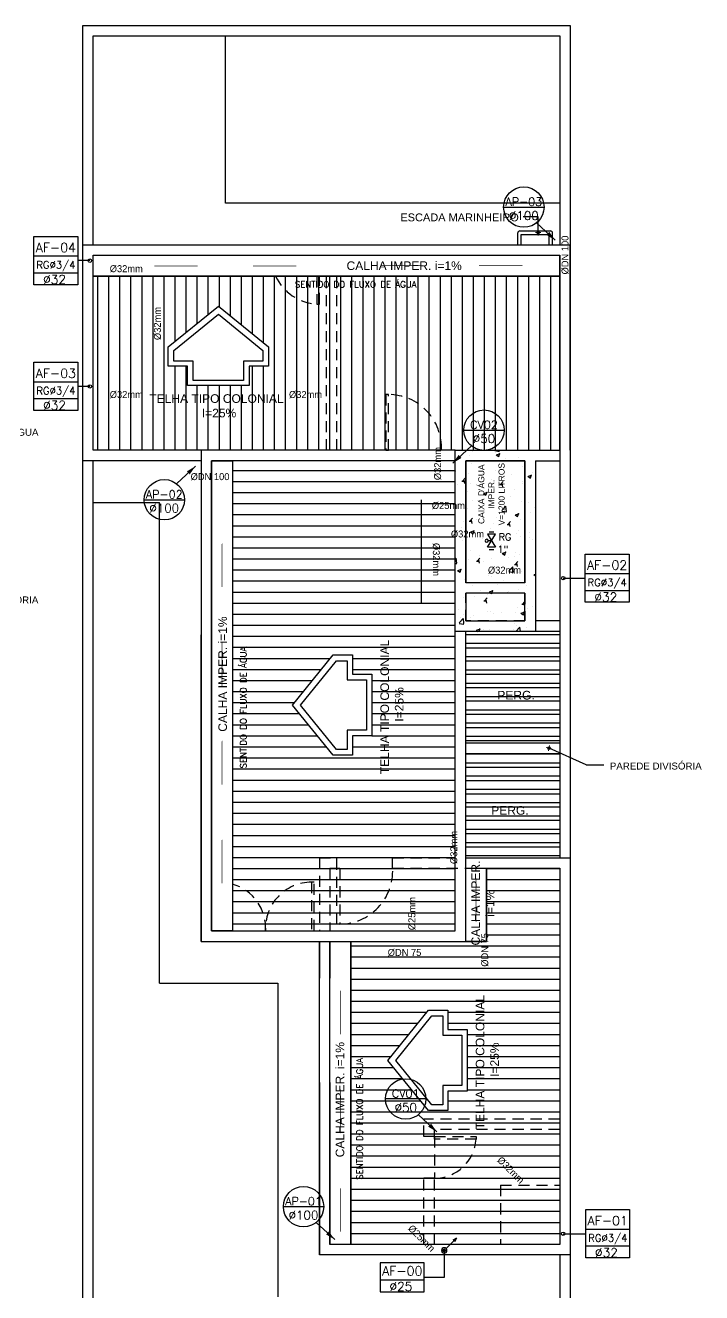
# Model space of a CAD drawing. Header units: millimetres. Extents: x 1936 to 2253, y 326 to 453.
# Drawn here: x 2101.31 to 2111.02, y 346.28 to 364.47 of the extents above; entities that cross this region are included whole.
import ezdxf
from ezdxf.enums import TextEntityAlignment as Align

# ---------------------------------------------------------------- set-up
doc = ezdxf.new("R2010")
doc.units = ezdxf.units.MM
doc.header["$LTSCALE"] = 0.5
doc.linetypes.add('HIDDEN', pattern=[9.525, 6.35, -3.175])
for name, color, linetype in [('-HIDRO', 8, 'Continuous'), ('A-PEN-B', 5, 'Continuous'), ('A-PEN-C', 4, 'Continuous'), ('A-PEN-W', 7, 'Continuous'), ('AF', 5, 'Continuous'), ('CONEXAO_AG_FRIA', 2, 'Continuous'), ('Fluxo', 1, 'Continuous'), ('Prumadas_L', 1, 'Continuous'), ('Prumadas_Q', 3, 'Continuous'), ('Prumadas_T', 2, 'Continuous'), ('TEXTO', 7, 'Continuous')]:
    doc.layers.add(name, color=color, linetype=linetype)
doc.layers.add('COTAS', color=53, linetype='Continuous', lineweight=9)
doc.styles.add('CARIMBO_DADOS', font='arial.ttf', dxfattribs={"height": 0.1})
doc.styles.add('ROMANS', font='romans')
doc.dimstyles.new('COTAS_EXTERNAS', dxfattribs={"dimtxt": 0.1, "dimasz": 0.01, "dimexe": 0, "dimexo": 0, "dimgap": 0.07, "dimtad": 1, "dimzin": 5, "dimdsep": 46, "dimtxsty": 'CARIMBO_DADOS', "dimblk1": 'CIRCULOS', "dimblk2": 'CIRCULOS', "dimsah": 1, "dimcen": 0, "dimse1": 1, "dimse2": 1, "dimclrd": 8, "dimclre": 8, "dimclrt": 230, "dimadec": 0, "dimazin": 0, "dimtfac": 100, "dimtix": 1, "dimtmove": 2, "dimatfit": 3, "dimldrblk": 'CIRCULOS', "dimfxl": 1, "dimtolj": 1, "dimtzin": 5, "dimarcsym": 0})

# ---------------------------------------------------------------- blocks, each defined once
blk = doc.blocks.new('CIRCULOS')
at = {"layer": 'COTAS'}
for p, q in [((-4, 0), (4, 0)), ((0, 4), (0, -4))]:
    blk.add_line(p, q, dxfattribs=at)
for radius in [2, 1]:
    blk.add_circle((0, 0), radius, dxfattribs=at)
blk = doc.blocks.new('*U16', base_point=(724.2, 275.3))
for p, q in [((711.5, 278.6), (711.5, 271.9)), ((714.9, 269.5), (714.9, 281)), ((733.5, 281), (714.9, 269.5)), ((714.9, 281), (733.5, 269.5)), ((724.2, 275.3), (724.2, 279.8)), ((733.5, 269.5), (733.5, 281)), ((736.9, 278.6), (736.9, 271.9))]:
    blk.add_line(p, q)
blk.add_circle((724.2, 282), 2.19)
blk = doc.blocks.new('*U35', base_point=(660.7, 276.2))
for p, q in [((663.5, 278.9), (678.4, 293.9)), ((678.4, 293.9), (673.3, 290.8)), ((678.4, 293.9), (675.4, 288.7))]:
    blk.add_line(p, q)
blk.add_circle((660.7, 276.2), 3.87)

msp = doc.modelspace()

# ---------------------------------------------------------------- linework, layer by layer
at = {"layer": '-HIDRO', "ltscale": 0.05}
for p, q in [((2102.132, 361.321), (2102.132, 364.471)), ((2102.132, 364.471), (2109.132, 364.471)), ((2109.132, 364.471), (2109.132, 361.321)), ((2102.282, 361.321), (2102.282, 364.321)), ((2102.282, 364.321), (2108.982, 364.321)), ((2104.182, 361.921), (2104.182, 364.321)), ((2108.982, 364.321), (2108.982, 361.321)), ((2108.982, 361.921), (2104.182, 361.921)), ((2108.38, 361.321), (2108.38, 361.491)), ((2108.41, 361.521), (2108.85, 361.521)), ((2108.88, 361.321), (2108.88, 361.491)), ((2102.132, 358.221), (2102.132, 361.321)), ((2102.132, 358.221), (2102.132, 361.321)), ((2102.132, 361.321), (2102.282, 361.321)), ((2102.282, 361.321), (2109.132, 361.321)), ((2108.43, 361.471), (2108.83, 361.471)), ((2108.43, 361.321), (2108.43, 361.471)), ((2108.83, 361.321), (2108.83, 361.471)), ((2109.132, 361.321), (2109.132, 346.821)), ((2109.132, 358.371), (2109.132, 361.321)), ((2109.132, 361.321), (2109.132, 355.771)), ((2102.282, 358.371), (2102.282, 361.171)), ((2102.282, 358.371), (2102.282, 361.171)), ((2102.282, 358.371), (2102.282, 361.171)), ((2102.282, 361.171), (2108.982, 361.171)), ((2108.982, 358.371), (2108.982, 361.171)), ((2108.982, 361.171), (2108.982, 358.371)), ((2108.982, 361.171), (2108.982, 355.771)), ((2102.282, 360.871), (2108.982, 360.871)), ((2102.347, 358.371), (2102.347, 360.871)), ((2102.505, 358.371), (2102.505, 360.871)), ((2102.664, 358.371), (2102.664, 360.871)), ((2102.823, 358.371), (2102.823, 360.871)), ((2102.982, 358.371), (2102.982, 360.871)), ((2103.14, 358.371), (2103.14, 360.871)), ((2103.299, 358.371), (2103.299, 360.871)), ((2103.458, 359.936), (2103.458, 360.871)), ((2103.617, 360.065), (2103.617, 360.871)), ((2103.775, 360.194), (2103.775, 360.871)), ((2103.934, 360.323), (2103.934, 360.871)), ((2104.093, 360.429), (2104.093, 360.871)), ((2104.252, 360.3), (2104.252, 360.871)), ((2104.41, 360.171), (2104.41, 360.871)), ((2104.569, 360.042), (2104.569, 360.871)), ((2104.728, 359.913), (2104.728, 360.871)), ((2104.887, 358.371), (2104.887, 360.871)), ((2105.045, 358.371), (2105.045, 360.871)), ((2105.204, 358.371), (2105.204, 360.871)), ((2105.363, 358.371), (2105.363, 360.871)), ((2105.522, 358.371), (2105.522, 360.871)), ((2105.68, 358.371), (2105.68, 360.871)), ((2105.839, 358.371), (2105.839, 360.871)), ((2105.998, 358.371), (2105.998, 360.871)), ((2106.157, 358.371), (2106.157, 360.871)), ((2106.315, 358.371), (2106.315, 360.871)), ((2106.474, 358.371), (2106.474, 360.871)), ((2106.633, 358.371), (2106.633, 360.871)), ((2106.792, 358.371), (2106.792, 360.871)), ((2106.95, 358.371), (2106.95, 360.871)), ((2107.109, 358.371), (2107.109, 360.871)), ((2107.268, 358.371), (2107.268, 360.871)), ((2107.427, 358.371), (2107.427, 360.871)), ((2107.585, 358.371), (2107.585, 360.871)), ((2107.744, 358.371), (2107.744, 360.871)), ((2107.903, 358.371), (2107.903, 360.871)), ((2108.062, 358.371), (2108.062, 360.871)), ((2108.22, 358.371), (2108.22, 360.871)), ((2108.379, 358.371), (2108.379, 360.871)), ((2108.538, 358.371), (2108.538, 360.871)), ((2108.697, 358.371), (2108.697, 360.871)), ((2108.855, 358.371), (2108.855, 360.871)), ((2103.458, 358.371), (2103.458, 359.578)), ((2103.617, 358.371), (2103.617, 359.578)), ((2104.569, 358.371), (2104.569, 359.578)), ((2104.728, 358.371), (2104.728, 359.578)), ((2103.775, 358.371), (2103.775, 359.301)), ((2103.934, 358.371), (2103.934, 359.301)), ((2104.093, 358.371), (2104.093, 359.301)), ((2104.252, 358.371), (2104.252, 359.301)), ((2104.41, 358.371), (2104.41, 359.301)), ((2102.132, 339.471), (2102.132, 358.221)), ((2103.832, 358.221), (2102.132, 358.221)), ((2103.832, 358.371), (2102.282, 358.371)), ((2102.282, 339.971), (2102.282, 358.221)), ((2107.482, 358.371), (2103.832, 358.371)), ((2103.832, 358.371), (2103.832, 351.321)), ((2107.482, 358.221), (2103.982, 358.221)), ((2103.982, 358.221), (2103.982, 351.471)), ((2104.282, 358.221), (2104.282, 351.471)), ((2107.482, 355.771), (2107.482, 358.371)), ((2107.482, 358.371), (2108.982, 358.371)), ((2108.482, 358.221), (2107.632, 358.221)), ((2107.632, 358.221), (2107.632, 356.471)), ((2107.68, 358.292), (2107.68, 358.292)), ((2107.736, 358.356), (2107.736, 358.356)), ((2108.049, 358.366), (2108.117, 358.355)), ((2108.065, 358.341), (2108.065, 358.341)), ((2108.07, 358.305), (2108.108, 358.28)), ((2108.076, 358.304), (2108.129, 358.325)), ((2108.108, 358.282), (2108.124, 358.328)), ((2108.116, 358.363), (2108.115, 358.371)), ((2108.198, 358.248), (2108.198, 358.248)), ((2108.388, 358.273), (2108.388, 358.273)), ((2108.482, 356.471), (2108.482, 358.221)), ((2108.632, 358.221), (2108.632, 355.771)), ((2108.632, 358.221), (2108.982, 358.221)), ((2104.282, 358.083), (2107.482, 358.083)), ((2107.482, 358.078), (2107.484, 358.082)), ((2107.482, 358.076), (2107.489, 358.079)), ((2107.632, 358.121), (2107.632, 357.521)), ((2107.67, 358.038), (2107.67, 358.038)), ((2107.716, 358.185), (2107.716, 358.185)), ((2107.878, 358.037), (2107.878, 358.037)), ((2108.055, 358.087), (2108.055, 358.087)), ((2108.285, 358.02), (2108.285, 358.02)), ((2108.451, 358.144), (2108.451, 358.144)), ((2108.53, 357.997), (2108.584, 358.018)), ((2108.563, 357.975), (2108.579, 358.021)), ((2108.593, 358.054), (2108.593, 358.054)), ((2104.282, 357.924), (2107.482, 357.924)), ((2107.516, 357.884), (2107.516, 357.884)), ((2107.575, 357.928), (2107.62, 357.924)), ((2107.586, 357.927), (2107.623, 357.971)), ((2107.619, 357.896), (2107.61, 357.943)), ((2107.632, 357.952), (2107.632, 357.952)), ((2107.704, 357.901), (2107.704, 357.901)), ((2107.997, 357.948), (2107.997, 357.948)), ((2108.039, 357.935), (2108.039, 357.935)), ((2108.046, 357.833), (2108.046, 357.833)), ((2108.121, 357.88), (2108.167, 357.876)), ((2108.133, 357.879), (2108.17, 357.923)), ((2108.149, 357.978), (2108.149, 357.978)), ((2108.165, 357.848), (2108.156, 357.896)), ((2108.188, 357.973), (2108.188, 357.973)), ((2108.442, 357.89), (2108.442, 357.89)), ((2108.446, 357.918), (2108.446, 357.918)), ((2108.477, 358.011), (2108.477, 358.011)), ((2108.525, 357.998), (2108.563, 357.973)), ((2104.282, 357.766), (2107.482, 357.766)), ((2107.661, 357.785), (2107.661, 357.785)), ((2107.885, 357.753), (2107.923, 357.727)), ((2107.887, 357.734), (2107.887, 357.734)), ((2107.89, 357.752), (2107.944, 357.772)), ((2107.923, 357.729), (2107.938, 357.775)), ((2107.988, 357.672), (2107.988, 357.672)), ((2108.276, 357.71), (2108.276, 357.71)), ((2108.331, 357.81), (2108.331, 357.81)), ((2102.282, 357.621), (2103.232, 357.621)), ((2103.232, 350.721), (2103.232, 357.621)), ((2104.282, 357.607), (2107.482, 357.607)), ((2107.482, 355.771), (2107.482, 357.521)), ((2107.652, 357.531), (2107.652, 357.531)), ((2107.727, 357.65), (2107.727, 357.65)), ((2107.797, 357.647), (2107.797, 357.647)), ((2108.037, 357.58), (2108.037, 357.58)), ((2108.133, 357.633), (2108.133, 357.633)), ((2108.149, 357.506), (2108.208, 357.568)), ((2108.15, 357.497), (2108.218, 357.487)), ((2108.217, 357.494), (2108.209, 357.567)), ((2108.433, 357.637), (2108.433, 357.637)), ((2108.54, 357.616), (2108.54, 357.616)), ((2108.557, 357.473), (2108.557, 357.473)), ((2108.622, 357.544), (2108.622, 357.544)), ((2104.282, 357.448), (2107.482, 357.448)), ((2104.282, 357.289), (2107.482, 357.289)), ((2107.596, 357.347), (2107.596, 357.347)), ((2107.68, 357.354), (2107.726, 357.35)), ((2107.692, 357.354), (2107.729, 357.398)), ((2107.724, 357.322), (2107.715, 357.37)), ((2107.734, 357.391), (2107.734, 357.391)), ((2107.787, 357.372), (2107.787, 357.372)), ((2108.028, 357.326), (2108.028, 357.326)), ((2108.076, 357.41), (2108.076, 357.41)), ((2108.178, 357.467), (2108.178, 357.467)), ((2108.227, 357.307), (2108.272, 357.303)), ((2108.239, 357.306), (2108.275, 357.35)), ((2108.271, 357.275), (2108.262, 357.322)), ((2108.34, 357.446), (2108.378, 357.42)), ((2108.345, 357.445), (2108.398, 357.465)), ((2108.378, 357.422), (2108.393, 357.468)), ((2108.423, 357.383), (2108.423, 357.383)), ((2104.282, 357.131), (2107.482, 357.131)), ((2107.578, 357.261), (2107.578, 357.261)), ((2107.643, 357.277), (2107.643, 357.277)), ((2107.7, 357.2), (2107.738, 357.174)), ((2107.705, 357.199), (2107.758, 357.22)), ((2107.738, 357.176), (2107.753, 357.222)), ((2107.739, 357.158), (2107.739, 357.158)), ((2107.875, 357.109), (2107.875, 357.109)), ((2107.985, 357.243), (2107.985, 357.243)), ((2108.146, 357.141), (2108.146, 357.141)), ((2108.356, 357.173), (2108.356, 357.173)), ((2108.392, 357.226), (2108.392, 357.226)), ((2108.414, 357.129), (2108.414, 357.129)), ((2108.547, 357.198), (2108.547, 357.198)), ((2108.552, 357.124), (2108.552, 357.124)), ((2104.282, 356.972), (2107.482, 356.972)), ((2107.587, 357.071), (2107.587, 357.071)), ((2107.633, 357.024), (2107.633, 357.024)), ((2107.702, 356.936), (2107.702, 356.936)), ((2108.018, 357.072), (2108.018, 357.072)), ((2108.146, 357.013), (2108.146, 357.013)), ((2108.591, 357.089), (2108.591, 357.089)), ((2104.282, 356.813), (2107.482, 356.813)), ((2107.482, 356.811), (2107.496, 356.825)), ((2107.482, 356.748), (2107.506, 356.744)), ((2107.505, 356.752), (2107.497, 356.824)), ((2107.624, 356.77), (2107.624, 356.77)), ((2107.675, 356.809), (2107.675, 356.809)), ((2107.786, 356.781), (2107.832, 356.777)), ((2107.798, 356.781), (2107.835, 356.825)), ((2107.83, 356.749), (2107.821, 356.797)), ((2107.833, 356.856), (2107.833, 356.856)), ((2107.885, 356.769), (2107.885, 356.769)), ((2108.009, 356.819), (2108.009, 356.819)), ((2108.154, 356.893), (2108.192, 356.868)), ((2108.156, 356.872), (2108.156, 356.872)), ((2108.16, 356.892), (2108.213, 356.913)), ((2108.192, 356.87), (2108.208, 356.916)), ((2108.24, 356.839), (2108.24, 356.839)), ((2108.329, 356.845), (2108.329, 356.845)), ((2108.344, 356.733), (2108.381, 356.777)), ((2108.347, 356.897), (2108.347, 356.897)), ((2108.377, 356.702), (2108.368, 356.749)), ((2108.405, 356.876), (2108.405, 356.876)), ((2104.282, 356.654), (2107.482, 356.654)), ((2107.514, 356.647), (2107.552, 356.622)), ((2107.519, 356.647), (2107.573, 356.667)), ((2107.552, 356.624), (2107.568, 356.67)), ((2107.956, 356.571), (2107.956, 356.571)), ((2108, 356.565), (2108, 356.565)), ((2108.146, 356.597), (2108.146, 356.597)), ((2108.25, 356.637), (2108.309, 356.699)), ((2108.251, 356.629), (2108.319, 356.618)), ((2108.318, 356.626), (2108.31, 356.698)), ((2108.333, 356.733), (2108.378, 356.729)), ((2108.395, 356.622), (2108.395, 356.622)), ((2108.435, 356.635), (2108.435, 356.635)), ((2108.609, 356.586), (2108.632, 356.571)), ((2108.614, 356.586), (2108.632, 356.592)), ((2108.62, 356.579), (2108.62, 356.579)), ((2104.282, 356.496), (2107.482, 356.496)), ((2107.615, 356.516), (2107.615, 356.516)), ((2108.482, 356.471), (2107.632, 356.471)), ((2107.685, 356.467), (2107.685, 356.467)), ((2107.731, 356.426), (2107.731, 356.426)), ((2108.092, 356.45), (2108.092, 356.45)), ((2108.176, 356.502), (2108.176, 356.502)), ((2108.499, 356.432), (2108.499, 356.432)), ((2104.282, 356.337), (2107.482, 356.337)), ((2107.606, 356.263), (2107.606, 356.263)), ((2108.482, 356.321), (2107.632, 356.321)), ((2107.632, 356.321), (2107.632, 355.921)), ((2107.755, 356.271), (2107.755, 356.271)), ((2107.846, 356.364), (2107.846, 356.364)), ((2107.892, 356.208), (2107.937, 356.204)), ((2107.904, 356.208), (2107.94, 356.251)), ((2107.936, 356.176), (2107.927, 356.224)), ((2107.946, 356.296), (2107.946, 356.296)), ((2107.969, 356.341), (2108.007, 356.315)), ((2107.974, 356.34), (2108.028, 356.36)), ((2107.99, 356.311), (2107.99, 356.311)), ((2108.007, 356.317), (2108.022, 356.363)), ((2108.234, 356.334), (2108.234, 356.334)), ((2108.252, 356.347), (2108.252, 356.347)), ((2108.386, 356.368), (2108.386, 356.368)), ((2108.45, 356.16), (2108.482, 356.198)), ((2108.482, 355.921), (2108.482, 356.321)), ((2108.482, 356.198), (2108.487, 356.204)), ((2104.282, 356.178), (2107.482, 356.178)), ((2104.282, 356.019), (2107.482, 356.019)), ((2107.533, 356.079), (2107.533, 356.079)), ((2107.94, 356.062), (2107.94, 356.062)), ((2107.981, 356.058), (2107.981, 356.058)), ((2108.034, 356.033), (2108.034, 356.033)), ((2108.144, 356.048), (2108.144, 356.048)), ((2108.347, 356.045), (2108.347, 356.045)), ((2108.377, 356.115), (2108.377, 356.115)), ((2108.424, 356.034), (2108.462, 356.008)), ((2108.429, 356.033), (2108.482, 356.053)), ((2108.438, 356.16), (2108.482, 356.156)), ((2108.462, 356.01), (2108.477, 356.056)), ((2108.482, 356.129), (2108.473, 356.176)), ((2108.482, 356.156), (2108.484, 356.156)), ((2108.482, 356.128), (2108.482, 356.129)), ((2108.482, 356.053), (2108.482, 356.053)), ((2108.515, 356.097), (2108.515, 356.097)), ((2108.589, 356.124), (2108.589, 356.124)), ((2104.282, 355.861), (2107.482, 355.861)), ((2107.537, 355.895), (2107.597, 355.957)), ((2107.539, 355.886), (2107.607, 355.876)), ((2107.555, 355.97), (2107.555, 355.97)), ((2107.596, 356.009), (2107.596, 356.009)), ((2107.606, 355.884), (2107.598, 355.956)), ((2107.632, 355.921), (2108.482, 355.921)), ((2107.7, 355.972), (2107.7, 355.972)), ((2107.745, 355.995), (2107.745, 355.995)), ((2108.327, 355.88), (2108.327, 355.88)), ((2108.368, 355.861), (2108.368, 355.861)), ((2108.982, 355.921), (2108.632, 355.921)), ((2103.832, 351.321), (2103.832, 355.721)), ((2103.982, 351.471), (2103.982, 355.721)), ((2104.282, 355.702), (2107.482, 355.702)), ((2107.482, 351.471), (2107.482, 355.795)), ((2107.482, 354.171), (2107.482, 355.771)), ((2108.982, 355.771), (2107.482, 355.771)), ((2107.632, 354.171), (2107.632, 355.771)), ((2107.632, 351.321), (2107.632, 355.751)), ((2108.982, 355.723), (2107.632, 355.723)), ((2107.784, 355.788), (2107.809, 355.771)), ((2107.789, 355.787), (2107.842, 355.808)), ((2107.824, 355.771), (2107.837, 355.811)), ((2107.882, 355.804), (2107.882, 355.804)), ((2107.972, 355.804), (2107.972, 355.804)), ((2108.315, 355.796), (2108.315, 355.796)), ((2108.353, 355.771), (2108.41, 355.831)), ((2108.418, 355.771), (2108.411, 355.83)), ((2108.506, 355.821), (2108.506, 355.821)), ((2108.982, 355.771), (2108.982, 354.021)), ((2104.282, 355.543), (2107.482, 355.543)), ((2108.982, 355.596), (2107.632, 355.596)), ((2108.982, 355.532), (2107.632, 355.532)), ((2104.282, 355.384), (2105.686, 355.384)), ((2106.004, 355.384), (2107.482, 355.384)), ((2108.982, 355.405), (2107.632, 355.405)), ((2108.982, 355.342), (2107.632, 355.342)), ((2104.282, 355.226), (2105.557, 355.226)), ((2106.004, 355.226), (2107.482, 355.226)), ((2108.982, 355.215), (2107.632, 355.215)), ((2108.982, 355.151), (2107.632, 355.151)), ((2104.282, 355.067), (2105.428, 355.067)), ((2106.281, 355.067), (2107.482, 355.067)), ((2108.982, 355.024), (2107.632, 355.024)), ((2108.982, 354.961), (2107.632, 354.961)), ((2104.282, 354.908), (2105.299, 354.908)), ((2104.282, 354.749), (2105.17, 354.749)), ((2106.281, 354.908), (2107.482, 354.908)), ((2106.281, 354.749), (2107.482, 354.749)), ((2108.982, 354.834), (2107.632, 354.834)), ((2108.982, 354.77), (2107.632, 354.77)), ((2104.282, 354.591), (2105.242, 354.591)), ((2106.281, 354.591), (2107.482, 354.591)), ((2108.982, 354.643), (2107.632, 354.643)), ((2108.982, 354.58), (2107.632, 354.58)), ((2104.282, 354.432), (2105.371, 354.432)), ((2106.281, 354.432), (2107.482, 354.432)), ((2108.982, 354.453), (2107.632, 354.453)), ((2108.982, 354.389), (2107.632, 354.389)), ((2104.282, 354.273), (2105.499, 354.273)), ((2106.281, 354.273), (2107.482, 354.273)), ((2108.982, 354.262), (2107.632, 354.262)), ((2108.982, 354.199), (2107.632, 354.199)), ((2104.282, 354.114), (2105.628, 354.114)), ((2106.004, 354.114), (2107.482, 354.114)), ((2107.482, 352.521), (2107.482, 354.171)), ((2107.632, 354.171), (2108.982, 354.171)), ((2107.632, 354.021), (2108.982, 354.021)), ((2107.632, 352.371), (2107.632, 354.021)), ((2109.36, 353.858), (2108.829, 354.096)), ((2108.982, 354.021), (2108.982, 352.521)), ((2104.282, 353.956), (2107.482, 353.956)), ((2108.982, 354.008), (2107.632, 354.008)), ((2108.982, 353.881), (2107.632, 353.881)), ((2109.36, 353.858), (2109.617, 353.858)), ((2104.282, 353.797), (2107.482, 353.797)), ((2108.982, 353.818), (2107.632, 353.818)), ((2108.982, 353.691), (2107.632, 353.691)), ((2104.282, 353.638), (2107.482, 353.638)), ((2104.282, 353.479), (2107.482, 353.479)), ((2108.982, 353.627), (2107.632, 353.627)), ((2108.982, 353.5), (2107.632, 353.5)), ((2104.282, 353.321), (2107.482, 353.321)), ((2108.982, 353.437), (2107.632, 353.437)), ((2108.982, 353.31), (2107.632, 353.31)), ((2104.282, 353.162), (2107.482, 353.162)), ((2108.982, 353.246), (2107.632, 353.246)), ((2108.982, 353.119), (2107.632, 353.119)), ((2104.282, 353.003), (2107.482, 353.003)), ((2108.982, 353.056), (2107.632, 353.056)), ((2108.982, 352.929), (2107.632, 352.929)), ((2104.282, 352.844), (2107.482, 352.844)), ((2108.982, 352.865), (2107.632, 352.865)), ((2104.282, 352.686), (2107.482, 352.686)), ((2108.982, 352.738), (2107.632, 352.738)), ((2108.982, 352.675), (2107.632, 352.675)), ((2104.282, 352.527), (2107.482, 352.527)), ((2108.982, 352.548), (2107.632, 352.548)), ((2107.632, 352.521), (2109.132, 352.521)), ((2109.132, 352.521), (2109.132, 346.821)), ((2104.282, 352.368), (2107.482, 352.368)), ((2104.282, 352.209), (2107.482, 352.209)), ((2107.632, 352.371), (2108.982, 352.371)), ((2107.932, 351.321), (2107.932, 352.371)), ((2107.932, 352.368), (2108.982, 352.368)), ((2107.932, 352.209), (2108.982, 352.209)), ((2108.982, 352.371), (2108.982, 346.971)), ((2104.282, 352.051), (2107.482, 352.051)), ((2107.932, 352.051), (2108.982, 352.051)), ((2104.282, 351.892), (2107.482, 351.892)), ((2107.932, 351.892), (2108.982, 351.892)), ((2104.282, 351.733), (2107.482, 351.733)), ((2107.932, 351.733), (2108.982, 351.733)), ((2103.982, 351.471), (2107.482, 351.471)), ((2104.282, 351.574), (2107.482, 351.574)), ((2107.932, 351.574), (2108.982, 351.574)), ((2103.832, 351.321), (2107.632, 351.321)), ((2105.532, 351.321), (2105.532, 350.795)), ((2105.532, 346.821), (2105.532, 351.321)), ((2105.682, 351.321), (2105.682, 350.795)), ((2105.682, 346.971), (2105.682, 351.321)), ((2105.982, 346.971), (2105.982, 351.321)), ((2107.632, 351.321), (2107.932, 351.321)), ((2107.932, 351.416), (2108.982, 351.416)), ((2105.982, 351.257), (2108.982, 351.257)), ((2105.982, 351.098), (2108.982, 351.098)), ((2105.982, 350.939), (2108.982, 350.939)), ((2105.982, 350.781), (2108.982, 350.781)), ((2103.232, 350.721), (2104.932, 350.721)), ((2104.932, 350.721), (2104.932, 346.221)), ((2105.982, 350.622), (2108.982, 350.622)), ((2105.982, 350.463), (2108.982, 350.463)), ((2105.982, 350.304), (2107.072, 350.304)), ((2107.373, 350.304), (2108.982, 350.304)), ((2105.982, 350.146), (2106.943, 350.146)), ((2107.373, 350.146), (2108.982, 350.146)), ((2105.982, 349.987), (2106.814, 349.987)), ((2107.651, 349.987), (2108.982, 349.987)), ((2105.982, 349.828), (2106.685, 349.828)), ((2105.982, 349.669), (2106.556, 349.669)), ((2107.651, 349.828), (2108.982, 349.828)), ((2107.651, 349.669), (2108.982, 349.669)), ((2105.982, 349.511), (2106.596, 349.511)), ((2107.651, 349.511), (2108.982, 349.511)), ((2105.532, 349.295), (2105.532, 346.821)), ((2105.682, 349.295), (2105.682, 346.971)), ((2105.982, 349.352), (2106.724, 349.352)), ((2107.651, 349.352), (2108.982, 349.352)), ((2105.982, 349.193), (2106.853, 349.193)), ((2107.651, 349.193), (2108.982, 349.193)), ((2105.982, 349.034), (2106.982, 349.034)), ((2107.373, 349.034), (2108.982, 349.034)), ((2105.982, 348.876), (2108.982, 348.876)), ((2105.982, 348.717), (2108.982, 348.717)), ((2105.982, 348.558), (2108.982, 348.558)), ((2105.982, 348.399), (2108.982, 348.399)), ((2105.982, 348.241), (2108.982, 348.241)), ((2105.982, 348.082), (2108.982, 348.082)), ((2105.982, 347.923), (2108.982, 347.923)), ((2105.982, 347.764), (2108.982, 347.764)), ((2105.982, 347.606), (2108.982, 347.606)), ((2105.982, 347.447), (2108.982, 347.447)), ((2105.982, 347.288), (2108.982, 347.288)), ((2105.982, 347.129), (2108.982, 347.129)), ((2107.032, 346.971), (2105.682, 346.971)), ((2108.982, 346.971), (2105.682, 346.971)), ((2108.182, 346.971), (2107.182, 346.971)), ((2108.182, 346.821), (2105.532, 346.821)), ((2109.132, 346.821), (2105.532, 346.821)), ((2108.982, 346.821), (2108.982, 339.971)), ((2109.132, 346.821), (2109.132, 339.471))]:
    msp.add_line(p, q, dxfattribs=at)
at = {"layer": '-HIDRO', "linetype": 'HIDDEN', "ltscale": 0.05}
for p, q in [((2105.492, 360.871), (2105.492, 360.471)), ((2105.532, 360.471), (2105.532, 360.871)), ((2105.632, 358.371), (2105.632, 360.871)), ((2105.782, 358.371), (2105.782, 360.871)), ((2105.492, 360.471), (2105.532, 360.471)), ((2106.522, 359.171), (2106.482, 359.171)), ((2106.482, 359.171), (2106.482, 358.371)), ((2106.522, 358.371), (2106.522, 359.171)), ((2106.482, 358.371), (2106.522, 358.371)), ((2107.632, 358.221), (2108.482, 358.221)), ((2107.632, 356.471), (2107.632, 358.221)), ((2108.482, 358.221), (2108.482, 356.471)), ((2107.632, 355.921), (2107.632, 356.321)), ((2108.482, 356.321), (2108.482, 355.921)), ((2108.482, 355.921), (2107.632, 355.921)), ((2105.532, 352.521), (2105.532, 351.471)), ((2105.532, 352.521), (2105.782, 352.521)), ((2105.782, 352.371), (2105.782, 352.521)), ((2106.582, 352.521), (2107.482, 352.521)), ((2106.582, 352.371), (2106.582, 352.521)), ((2105.682, 352.371), (2105.682, 351.471)), ((2105.682, 352.371), (2105.782, 352.371)), ((2105.782, 352.371), (2105.822, 352.371)), ((2105.782, 351.571), (2105.782, 352.371)), ((2105.822, 352.371), (2105.822, 351.571)), ((2106.582, 352.371), (2107.632, 352.371)), ((2105.457, 352.171), (2105.417, 352.171)), ((2105.417, 352.171), (2105.417, 351.471)), ((2105.457, 351.471), (2105.457, 352.171)), ((2105.417, 351.471), (2105.457, 351.471)), ((2105.822, 351.571), (2105.782, 351.571)), ((2107.032, 348.521), (2107.032, 348.771)), ((2108.982, 348.771), (2107.032, 348.771)), ((2107.182, 348.521), (2107.182, 348.621)), ((2108.982, 348.621), (2107.182, 348.621)), ((2107.182, 348.521), (2107.032, 348.521)), ((2107.182, 348.521), (2107.182, 347.921)), ((2107.182, 348.521), (2107.782, 348.521)), ((2107.182, 348.481), (2107.182, 348.521)), ((2107.782, 348.481), (2107.182, 348.481)), ((2107.782, 348.521), (2107.782, 348.481)), ((2107.032, 346.971), (2107.032, 347.921)), ((2107.182, 347.921), (2107.032, 347.921)), ((2107.182, 346.971), (2107.182, 347.921)), ((2108.132, 347.821), (2108.132, 346.971)), ((2108.132, 347.821), (2108.982, 347.821))]:
    msp.add_line(p, q, dxfattribs=at)
at = {"layer": '-HIDRO'}
for p, q in [((2103.358, 359.855), (2104.079, 360.44)), ((2104.079, 360.44), (2104.799, 359.855)), ((2103.441, 359.805), (2104.079, 360.323)), ((2104.079, 360.323), (2104.716, 359.805)), ((2103.358, 359.578), (2103.358, 359.855)), ((2104.799, 359.855), (2104.799, 359.578)), ((2103.441, 359.651), (2103.441, 359.805)), ((2104.716, 359.805), (2104.716, 359.651)), ((2103.635, 359.578), (2103.358, 359.578)), ((2103.718, 359.651), (2103.441, 359.651)), ((2103.635, 359.301), (2103.635, 359.578)), ((2103.718, 359.374), (2103.718, 359.651)), ((2104.716, 359.651), (2104.439, 359.651)), ((2104.439, 359.651), (2104.439, 359.374)), ((2104.799, 359.578), (2104.522, 359.578)), ((2104.522, 359.578), (2104.522, 359.301)), ((2104.522, 359.301), (2103.635, 359.301)), ((2104.439, 359.374), (2103.718, 359.374)), ((2105.142, 354.714), (2105.726, 355.434)), ((2105.259, 354.714), (2105.776, 355.351)), ((2105.726, 355.434), (2106.004, 355.434)), ((2105.776, 355.351), (2105.931, 355.351)), ((2105.931, 355.351), (2105.931, 355.074)), ((2106.004, 355.434), (2106.004, 355.157)), ((2106.004, 355.157), (2106.281, 355.157)), ((2106.281, 355.157), (2106.281, 354.271)), ((2105.931, 355.074), (2106.208, 355.074)), ((2106.208, 355.074), (2106.208, 354.354)), ((2105.726, 353.993), (2105.142, 354.714)), ((2105.776, 354.077), (2105.259, 354.714)), ((2106.208, 354.354), (2105.931, 354.354)), ((2105.931, 354.354), (2105.931, 354.077)), ((2106.281, 354.271), (2106.004, 354.271)), ((2106.004, 354.271), (2106.004, 353.993)), ((2105.931, 354.077), (2105.776, 354.077)), ((2106.004, 353.993), (2105.726, 353.993)), ((2106.511, 349.614), (2107.096, 350.335)), ((2106.629, 349.614), (2107.146, 350.252)), ((2107.096, 350.335), (2107.373, 350.335)), ((2107.146, 350.252), (2107.301, 350.252)), ((2107.301, 350.252), (2107.301, 349.975)), ((2107.373, 350.335), (2107.373, 350.058)), ((2107.373, 350.058), (2107.651, 350.058)), ((2107.651, 350.058), (2107.651, 349.171)), ((2107.301, 349.975), (2107.578, 349.975)), ((2107.578, 349.975), (2107.578, 349.254)), ((2107.096, 348.894), (2106.511, 349.614)), ((2107.146, 348.977), (2106.629, 349.614)), ((2107.578, 349.254), (2107.301, 349.254)), ((2107.301, 349.254), (2107.301, 348.977)), ((2107.651, 349.171), (2107.373, 349.171)), ((2107.373, 349.171), (2107.373, 348.894)), ((2107.301, 348.977), (2107.146, 348.977)), ((2107.373, 348.894), (2107.096, 348.894))]:
    msp.add_line(p, q, dxfattribs=at)
msp.add_lwpolyline([(2108.672, 361.506), (2108.672, 361.722), (2108.457, 361.722)], dxfattribs=at)
at = {"layer": '-HIDRO', "ltscale": 0.05}
for centre, start, end in [((2108.41, 361.491), 90, 180), ((2108.85, 361.491), 0, 90)]:
    msp.add_arc(centre, 0.03, start, end, dxfattribs=at)
at = {"layer": '-HIDRO', "linetype": 'HIDDEN', "ltscale": 0.05}
for centre, radius, start, end in [((2105.533, 361.171), 0.701, 205.33, 266.6306), ((2106.522, 358.41), 0.761, 357.096, 89.9664), ((2105.822, 352.332), 0.761, 270, 2.9376), ((2104.097, 351.51), 0.661, 356.6306, 73.7506), ((2105.417, 351.51), 0.661, 90, 183.3694), ((2107.182, 348.523), 0.601, 270, 356.0501)]:
    msp.add_arc(centre, radius, start, end, dxfattribs=at)
at = {"layer": 'A-PEN-B'}
for centre in [(2102.232, 361.094), (2102.232, 359.288), (2109.034, 356.535), (2109.032, 347.125)]:
    msp.add_circle(centre, 0.025, dxfattribs=at)
at = {"layer": 'A-PEN-C'}
for p, q in [((2108.177, 361.862), (2108.757, 361.862)), ((2108.915, 361.389), (2108.649, 361.636)), ((2107.605, 358.66), (2108.185, 358.66)), ((2107.447, 358.187), (2107.713, 358.434)), ((2103.75, 358.143), (2103.484, 357.896)), ((2103.012, 357.661), (2103.592, 357.661)), ((2107.06, 349.06), (2106.48, 349.06)), ((2107.218, 348.587), (2106.952, 348.834)), ((2105.012, 347.514), (2105.592, 347.514)), ((2105.75, 347.041), (2105.484, 347.288))]:
    msp.add_line(p, q, dxfattribs=at)
for points in [[(2102.282, 361.171), (2108.982, 361.171), (2108.982, 360.871), (2102.282, 360.871)], [(2103.982, 358.221), (2104.282, 358.221), (2104.282, 351.471), (2103.982, 351.471)], [(2107.632, 358.221), (2108.482, 358.221), (2108.482, 356.471), (2107.632, 356.471)], [(2107.632, 352.371), (2107.932, 352.371), (2107.932, 351.321), (2107.632, 351.321)], [(2105.682, 351.321), (2105.982, 351.321), (2105.982, 346.971), (2105.682, 346.971)]]:
    msp.add_lwpolyline(points, close=True, dxfattribs=at)
for centre in [(2108.467, 361.862), (2107.895, 358.66), (2103.302, 357.661), (2106.77, 349.06), (2105.302, 347.514)]:
    msp.add_circle(centre, 0.29, dxfattribs=at)
for points in [[(2108.915, 361.389), (2108.792, 361.462), (2108.833, 361.506)], [(2107.447, 358.187), (2107.571, 358.261), (2107.53, 358.305)], [(2103.75, 358.143), (2103.627, 358.069), (2103.667, 358.025)], [(2107.218, 348.587), (2107.094, 348.661), (2107.135, 348.705)], [(2105.75, 347.041), (2105.626, 347.115), (2105.667, 347.159)]]:
    msp.add_solid(points, dxfattribs=at)
at = {"layer": 'AF'}
msp.add_line((2106.995, 356.188), (2106.995, 357.659), dxfattribs=at)
at = {"layer": 'Fluxo'}
for points in [[(2103.157, 361.017, 0.00792, 0.00792, 0), (2103.633, 361.017, 0.0792, 0, 0), (2103.791, 361.017, 0, 0, 0)], [(2104.574, 361.017, 0.00792, 0.00792, 0), (2105.05, 361.017, 0.0792, 0, 0), (2105.208, 361.017, 0, 0, 0)], [(2106.406, 361.021, 0.00792, 0.00792, 0), (2106.881, 361.021, 0.0792, 0, 0), (2107.039, 361.021, 0, 0, 0)], [(2107.823, 361.021, 0.00792, 0.00792, 0), (2108.298, 361.021, 0.0792, 0, 0), (2108.456, 361.021, 0, 0, 0)], [(2104.132, 356.407, 0.00792, 0.00792, 0), (2104.132, 356.882, 0.0792, 0, 0), (2104.132, 357.04, 0, 0, 0)], [(2104.132, 354.989, 0.00792, 0.00792, 0), (2104.132, 355.465, 0.0792, 0, 0), (2104.132, 355.623, 0, 0, 0)], [(2104.132, 353.572, 0.00792, 0.00792, 0), (2104.132, 354.048, 0.0792, 0, 0), (2104.132, 354.206, 0, 0, 0)], [(2104.132, 352.155, 0.00792, 0.00792, 0), (2104.132, 352.631, 0.0792, 0, 0), (2104.132, 352.789, 0, 0, 0)], [(2107.78, 352.227, 0.00792, 0.00792, 0), (2107.78, 351.752, 0.0792, 0, 0), (2107.78, 351.593, 0, 0, 0)], [(2105.832, 350.613, 0.00792, 0.00792, 0), (2105.832, 350.138, 0.0792, 0, 0), (2105.832, 349.98, 0, 0, 0)], [(2105.832, 349.196, 0.00792, 0.00792, 0), (2105.832, 348.721, 0.0792, 0, 0), (2105.832, 348.562, 0, 0, 0)], [(2105.832, 347.779, 0.00792, 0.00792, 0), (2105.832, 347.304, 0.0792, 0, 0), (2105.832, 347.145, 0, 0, 0)]]:
    msp.add_lwpolyline(points, format="xyseb", dxfattribs=at)
at = {"layer": 'Prumadas_L'}
for p, q in [((2101.428, 361.161), (2102.059, 361.161)), ((2102.232, 361.094), (2102.059, 361.094)), ((2101.428, 360.919), (2102.059, 360.919)), ((2101.428, 359.355), (2102.059, 359.355)), ((2101.428, 359.113), (2102.059, 359.113)), ((2102.232, 359.288), (2102.059, 359.288)), ((2109.347, 356.602), (2109.978, 356.602)), ((2109.034, 356.535), (2109.347, 356.535)), ((2109.347, 356.36), (2109.978, 356.36)), ((2109.032, 347.125), (2109.357, 347.125)), ((2109.357, 347.192), (2109.987, 347.192)), ((2109.357, 346.95), (2109.987, 346.95)), ((2106.405, 346.464), (2107.036, 346.464))]:
    msp.add_line(p, q, dxfattribs=at)
at = {"layer": 'Prumadas_Q'}
for points in [[(2101.428, 361.44), (2102.059, 361.44), (2102.059, 360.748), (2101.428, 360.748)], [(2101.428, 359.634), (2102.059, 359.634), (2102.059, 358.941), (2101.428, 358.941)], [(2109.347, 356.881), (2109.978, 356.881), (2109.978, 356.189), (2109.347, 356.189)], [(2109.357, 347.471), (2109.987, 347.471), (2109.987, 346.778), (2109.357, 346.778)], [(2106.405, 346.293), (2107.036, 346.293), (2107.036, 346.706), (2106.405, 346.706)]]:
    msp.add_lwpolyline(points, close=True, dxfattribs=at)

# ---------------------------------------------------------------- block references
at = {"layer": '-HIDRO', "xscale": 0.01, "yscale": 0.01, "zscale": 0.01, "rotation": 270}
msp.add_blockref('CIRCULOS', (2108.672, 361.496), dxfattribs=at)
at = {"layer": '-HIDRO', "ltscale": 0.05, "xscale": 0.009999999999757184, "yscale": 0.009999999999990905, "zscale": 0.01, "rotation": 168.6203407809755}
msp.add_blockref('CIRCULOS', (2108.829, 354.096), dxfattribs=at)
at = {"layer": 'CONEXAO_AG_FRIA'}
for name, p, xscale, yscale, rotation in [('*U16', (2108, 357.072), -0.009999999999308784, 0.01000000000021828, 90), ('*U35', (2107.323, 346.885), -0.01000000000021828, 0.009999999999990905, 270)]:
    msp.add_blockref(name, p, dxfattribs=dict(at, xscale=xscale, yscale=yscale, rotation=rotation))

# ---------------------------------------------------------------- texts
at = {"layer": '-HIDRO', "style": 'CARIMBO_DADOS'}
for s, height, p in [('ESCADA MARINHEIRO', 0.113, (2106.693, 361.658)), ('CALHA IMPER. i=1%%%', 0.12365, (2105.92, 360.959)), ('TELHA TIPO COLONIAL', 0.12365, (2103.087, 359.052)), (' I=25%%%', 0.1237, (2103.793, 358.844)), ('PERG.', 0.1237, (2108.086, 354.794)), ('PERG.', 0.1237, (2107.998, 353.14))]:
    msp.add_text(s, height=height, dxfattribs=at).set_placement(p)
for s, height, p in [('CALHA IMPER. i=1%%%', 0.12365, (2104.202, 354.331)), ('TELHA TIPO COLONIAL', 0.12365, (2106.53, 353.722)), (' I=25%%%', 0.1237, (2106.738, 354.428)), ('CALHA IMPER.', 0.12365, (2107.836, 351.263)), ('i=1%%%', 0.1237, (2108.044, 351.675)), ('TELHA TIPO COLONIAL', 0.12365, (2107.9, 348.623)), ('CALHA IMPER. i=1%%%', 0.12365, (2105.887, 348.222)), (' I=25%%%', 0.1237, (2108.108, 349.328))]:
    msp.add_text(s, height=height, rotation=90, dxfattribs=at).set_placement(p)
at = {"layer": '-HIDRO', "char_height": 0.1, "attachment_point": 5, "style": 'CARIMBO_DADOS'}
for s, insert in [("PROJ. DA CAIXA D'ÁGUA", (2100.662, 358.629)), ('PAREDE DIVISÓRIA', (2100.833, 356.222)), ('PAREDE DIVISÓRIA', (2110.362, 353.838))]:
    msp.add_mtext(s, dxfattribs=dict(at, insert=insert))
at = {"layer": '-HIDRO', "insert": (2108.002, 357.741), "char_height": 0.08715, "width": 2.36331, "attachment_point": 5, "rotation": 90, "style": 'CARIMBO_DADOS'}
msp.add_mtext("CAIXA D'ÁGUA \\PIMPER. \\PV=1200 LITROS", dxfattribs=at)
at = {"layer": 'A-PEN-C', "style": 'ROMANS'}
for s, height, p in [('AP-03', 0.117, (2108.467, 361.881)), ('%%C100', 0.1247, (2108.467, 361.677)), ('CV02', 0.117, (2107.895, 358.679)), ('%%C50', 0.1247, (2107.894, 358.476)), ('AP-02', 0.117, (2103.302, 357.68)), ('%%C100', 0.1247, (2103.301, 357.477)), ('AP-01', 0.117, (2105.302, 347.533)), ('%%C100', 0.1247, (2105.301, 347.33))]:
    msp.add_text(s, height=height, dxfattribs=at).set_placement(p, align=Align.CENTER)
for s, height, p in [('CV01', 0.117, (2106.77, 349.079)), ('%%C50', 0.1247, (2106.771, 348.876))]:
    msp.add_text(s, height=height, rotation=360, dxfattribs=at).set_placement(p, align=Align.CENTER)
at = {"layer": 'CONEXAO_AG_FRIA', "style": 'ROMANS'}
for s, p in [('RG', (2108.107, 357.078)), ('1"', (2108.09, 356.901))]:
    msp.add_text(s, height=0.1, rotation=0, dxfattribs=at).set_placement(p)
at = {"layer": 'Prumadas_T', "style": 'ROMANS'}
for s, height, rotation, p in [('AF-04', 0.1323, 0, (2101.744, 361.216)), ('RG%%C3/4', 0.1058, 0, (2101.745, 360.98)), ('%%C32', 0.1281, 0, (2101.725, 360.759)), ('SENTIDO DO FLUXO DE ÁGUA', 0.09, 0, (2106.052, 360.708)), ('AF-03', 0.1323, 0, (2101.744, 359.41)), ('RG%%C3/4', 0.1058, 0, (2101.745, 359.174)), ('%%C32', 0.1281, 0, (2101.725, 358.953)), ('AF-02', 0.1323, 0, (2109.663, 356.657)), ('RG%%C3/4', 0.1058, 0, (2109.664, 356.421)), ('%%C32', 0.1281, 0, (2109.644, 356.2)), ('SENTIDO DO FLUXO DE ÁGUA', 0.09, 90, (2104.483, 354.678)), ('SENTIDO DO FLUXO DE ÁGUA', 0.09, 90, (2106.152, 348.774)), ('AF-01', 0.1323, 0, (2109.672, 347.247)), ('RG%%C3/4', 0.1058, 0, (2109.673, 347.011)), ('%%C32', 0.1281, 0, (2109.653, 346.79)), ('AF-00', 0.1323, 0, (2106.721, 346.525)), ('%%C25', 0.1281, 0, (2106.701, 346.304))]:
    msp.add_text(s, height=height, rotation=rotation, dxfattribs=at).set_placement(p, align=Align.CENTER)
at = {"layer": 'TEXTO'}
for s, rotation, p in [('ØDN 100', 90, (2109.058, 361.174)), ('Ø32mm', 90, (2103.203, 360.191)), ('Ø32mm', 90, (2107.228, 358.18)), ('Ø32mm', 270, (2107.21, 356.804)), ('Ø32mm', 90, (2107.46, 352.67)), ('Ø25mm', 90, (2106.858, 351.72)), ('ØDN 75', 90, (2107.905, 351.199)), ('Ø32mm', 315, (2108.28, 348.04)), ('Ø25mm', 315, (2106.999, 347.06))]:
    msp.add_text(s, height=0.1, rotation=rotation, dxfattribs=at).set_placement(p, align=Align.MIDDLE_CENTER)
for s, p in [('Ø32mm', (2102.756, 360.978)), ('Ø32mm', (2102.756, 359.172)), ('Ø32mm', (2105.331, 359.172)), ('ØDN 100', (2103.959, 357.993)), ('Ø25mm', (2107.383, 357.579)), ('Ø32mm', (2107.657, 357.17)), ('Ø32mm', (2108.189, 356.651)), ('ØDN 75', (2106.753, 351.163))]:
    msp.add_text(s, height=0.1, dxfattribs=at).set_placement(p, align=Align.MIDDLE_CENTER)

# ---------------------------------------------------------------- leaders
at = {"layer": 'A-PEN-W'}
msp.add_leader([(2107.323, 346.885), (2107.323, 346.499), (2107.036, 346.499)], dimstyle='COTAS_EXTERNAS', override={"dimgap": 0.07, "dimtad": 0}, dxfattribs=at)

doc.saveas('drawing.dxf')
